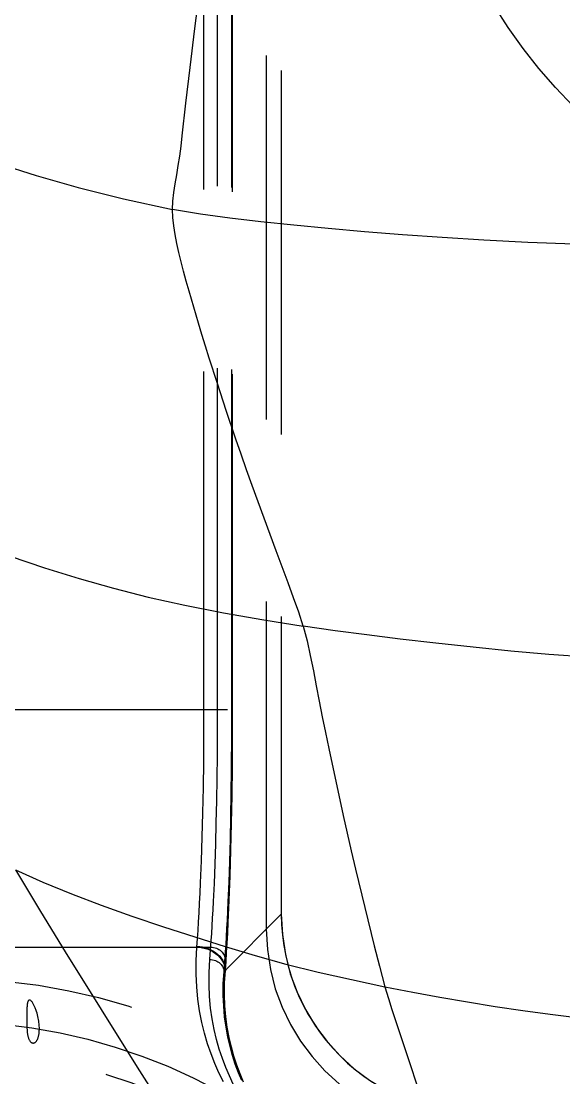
# Model space of a CAD drawing. Header units: inches. Extents: x 143011 to 144494, y -46023 to -44974.
# Drawn here: x 143753.25 to 143772.18, y -45223.39 to -45186.54 of the extents above; entities that cross this region are included whole.
import ezdxf

# ---------------------------------------------------------------- set-up
doc = ezdxf.new("R2010")
doc.units = ezdxf.units.IN
doc.header["$LTSCALE"] = 2
doc.header["$MEASUREMENT"] = 0
doc.linetypes.add('HIDDEN', pattern=[9.525, 6.35, -3.175])
doc.layers.get('0').update_dxf_attribs({"linetype": 'CONTINUOUS'})
for name, color, linetype in [('CAV-COR', 1, 'CONTINUOUS'), ('DEFAULT_2', 8, 'HIDDEN'), ('SP', 3, 'CONTINUOUS')]:
    doc.layers.add(name, color=color, linetype=linetype)

# ---------------------------------------------------------------- blocks, each defined once
blk = doc.blocks.new('20151030.171830')
at = {"color": 8, "linetype": 'HIDDEN'}
blk.add_circle((0, 0), 21.5, dxfattribs=at)
at = {"layer": 'SP', "linetype": 'HIDDEN'}
for radius in [20, 19]:
    blk.add_circle((0, 0), radius, dxfattribs=at)

msp = doc.modelspace()

# ---------------------------------------------------------------- linework, layer by layer
at = {"color": 8, "linetype": 'HIDDEN', "ltscale": 0.7}
msp.add_circle((143785.577, -45176.419), 18.5, dxfattribs=at)
at = {"layer": 'CAV-COR', "linetype": 'ByBlock'}
for p, q in [((143759.304, -45186.801), (143759.492, -45185.323)), ((143759.139, -45188.159), (143759.304, -45186.801)), ((143758.995, -45189.403), (143759.139, -45188.159)), ((143760.404, -45200.113), (143760.095, -45199.173)), ((143760.74, -45201.115), (143760.404, -45200.113)), ((143762.142, -45205.018), (143761.721, -45203.876)), ((143764.486, -45214.24), (143764.765, -45215.479)), ((143764.765, -45215.479), (143764.913, -45216.113)), ((143753.448, -45221.193), (143753.448, -45221.269)), ((143753.448, -45221.269), (143753.448, -45221.374)), ((143753.448, -45221.374), (143753.449, -45221.439)), ((143753.449, -45221.439), (143753.449, -45221.501)), ((143753.449, -45221.501), (143753.45, -45221.56)), ((143766.767, -45222.783), (143767.083, -45223.744))]:
    msp.add_line(p, q, dxfattribs=at)
for points in [[(143742.022, -45185.699), (143742.746, -45186.34), (143743.549, -45186.985), (143744.394, -45187.612), (143745.279, -45188.196), (143746.204, -45188.742), (143747.151, -45189.261), (143748.098, -45189.753), (143749.069, -45190.217), (143750.121, -45190.665), (143751.253, -45191.095), (143752.455, -45191.507), (143753.774, -45191.92), (143755.234, -45192.338), (143756.824, -45192.739), (143758.528, -45193.107)], [(143758.528, -45193.107), (143758.541, -45192.813), (143758.575, -45192.516), (143758.623, -45192.212), (143758.676, -45191.9), (143758.728, -45191.579), (143758.779, -45191.246), (143758.826, -45190.901), (143758.869, -45190.544), (143758.995, -45189.403)], [(143774.237, -45194.368), (143772.54, -45194.317), (143770.924, -45194.256), (143769.387, -45194.176), (143767.929, -45194.084), (143766.545, -45193.987), (143765.222, -45193.884), (143763.959, -45193.773), (143762.757, -45193.656), (143761.611, -45193.535), (143760.524, -45193.406), (143759.501, -45193.266), (143758.528, -45193.107)], [(143759.435, -45197.072), (143759.105, -45195.958), (143759.004, -45195.606), (143758.911, -45195.265), (143758.827, -45194.932), (143758.752, -45194.607), (143758.685, -45194.291), (143758.625, -45193.982), (143758.574, -45193.679), (143758.54, -45193.387), (143758.528, -45193.107)], [(143760.095, -45199.173), (143759.812, -45198.292), (143759.68, -45197.872), (143759.555, -45197.466), (143759.435, -45197.072)], [(143761.721, -45203.876), (143761.308, -45202.736), (143761.111, -45202.184), (143760.922, -45201.642), (143760.74, -45201.115)], [(143746.341, -45201.884), (143747.302, -45202.539), (143748.31, -45203.164), (143749.38, -45203.741), (143750.51, -45204.271), (143751.678, -45204.758), (143752.868, -45205.2), (143754.065, -45205.602), (143755.271, -45205.977), (143756.472, -45206.32), (143757.683, -45206.626), (143758.959, -45206.91), (143760.313, -45207.177), (143761.714, -45207.423), (143763.088, -45207.639)], [(143763.088, -45207.639), (143762.931, -45207.154), (143762.749, -45206.65), (143762.558, -45206.128), (143762.142, -45205.018)], [(143774.392, -45208.803), (143773.011, -45208.723), (143771.655, -45208.624), (143770.326, -45208.508), (143769.008, -45208.375), (143767.713, -45208.232), (143766.473, -45208.09), (143765.305, -45207.946), (143764.198, -45207.8), (143763.088, -45207.639)], [(143763.088, -45207.639), (143763.22, -45208.149), (143763.333, -45208.668), (143763.442, -45209.194), (143763.544, -45209.725), (143763.642, -45210.26), (143763.747, -45210.801), (143763.859, -45211.349), (143763.976, -45211.905), (143764.486, -45214.24)], [(143753.053, -45216.139), (143754.002, -45216.569), (143755.006, -45216.977), (143756.041, -45217.373), (143757.114, -45217.756), (143758.218, -45218.126), (143759.313, -45218.48), (143760.371, -45218.812), (143761.414, -45219.127), (143762.486, -45219.423), (143763.613, -45219.702), (143764.775, -45219.969), (143765.939, -45220.221)], [(143753.053, -45216.139), (143753.92, -45217.591), (143754.78, -45218.999), (143757.292, -45223.024)], [(143764.913, -45216.113), (143765.564, -45218.793), (143765.743, -45219.503), (143765.939, -45220.221)], [(143765.939, -45220.221), (143766.059, -45220.625), (143766.182, -45221.015), (143766.305, -45221.391), (143766.767, -45222.783)], [(143765.939, -45220.221), (143766.905, -45220.403), (143767.856, -45220.575), (143768.814, -45220.741), (143769.782, -45220.9), (143770.751, -45221.047), (143771.704, -45221.177), (143772.63, -45221.291), (143773.536, -45221.387), (143774.42, -45221.455)], [(143753.461, -45220.856), (143753.457, -45220.901), (143753.454, -45220.945), (143753.452, -45220.988), (143753.451, -45221.031), (143753.45, -45221.073), (143753.449, -45221.114), (143753.448, -45221.193)], [(143753.762, -45221.009), (143753.752, -45220.981), (143753.741, -45220.954), (143753.73, -45220.928), (143753.719, -45220.903), (143753.708, -45220.879), (143753.696, -45220.855), (143753.684, -45220.833), (143753.672, -45220.811), (143753.659, -45220.79), (143753.645, -45220.769), (143753.631, -45220.748), (143753.616, -45220.73), (143753.6, -45220.713), (143753.584, -45220.699), (143753.568, -45220.688), (143753.554, -45220.682), (143753.54, -45220.68), (143753.528, -45220.681), (143753.518, -45220.686), (143753.509, -45220.693), (143753.501, -45220.703), (143753.494, -45220.715), (143753.487, -45220.729), (143753.482, -45220.744), (143753.477, -45220.76), (143753.473, -45220.777), (143753.469, -45220.795), (143753.466, -45220.815), (143753.463, -45220.835), (143753.461, -45220.856)], [(143753.88, -45221.802), (143753.883, -45221.771), (143753.884, -45221.739), (143753.886, -45221.705), (143753.886, -45221.669), (143753.885, -45221.632), (143753.883, -45221.593), (143753.881, -45221.551), (143753.877, -45221.508), (143753.872, -45221.462), (143753.865, -45221.414), (143753.857, -45221.364), (143753.847, -45221.311), (143753.836, -45221.256), (143753.822, -45221.199), (143753.804, -45221.138), (143753.785, -45221.075), (143753.762, -45221.009)], [(143753.45, -45221.56), (143753.451, -45221.588), (143753.452, -45221.616), (143753.453, -45221.643), (143753.454, -45221.669), (143753.456, -45221.695), (143753.457, -45221.721), (143753.459, -45221.747), (143753.461, -45221.772), (143753.464, -45221.797), (143753.466, -45221.821), (143753.47, -45221.845), (143753.473, -45221.869), (143753.477, -45221.892), (143753.481, -45221.915), (143753.486, -45221.937), (143753.491, -45221.958), (143753.497, -45221.979), (143753.503, -45222.001), (143753.51, -45222.021), (143753.519, -45222.042), (143753.528, -45222.064), (143753.539, -45222.085), (143753.552, -45222.105), (143753.566, -45222.123), (143753.582, -45222.141), (143753.598, -45222.155), (143753.613, -45222.165), (143753.629, -45222.172), (143753.643, -45222.177), (143753.657, -45222.18), (143753.67, -45222.181), (143753.683, -45222.18), (143753.695, -45222.178), (143753.706, -45222.174), (143753.717, -45222.17), (143753.728, -45222.164), (143753.738, -45222.158), (143753.748, -45222.15), (143753.758, -45222.141), (143753.767, -45222.132), (143753.777, -45222.121), (143753.786, -45222.109), (143753.795, -45222.096), (143753.803, -45222.082), (143753.812, -45222.067), (143753.82, -45222.051), (143753.827, -45222.034), (143753.835, -45222.016), (143753.841, -45221.997), (143753.848, -45221.977), (143753.854, -45221.955), (143753.859, -45221.933), (143753.865, -45221.91), (143753.869, -45221.885), (143753.874, -45221.858), (143753.877, -45221.831), (143753.88, -45221.802)], [(143757.292, -45223.024), (143758.11, -45224.296), (143758.927, -45225.533), (143759.739, -45226.736), (143760.549, -45227.9)]]:
    msp.add_lwpolyline(points, dxfattribs=at)
at = {"layer": 'DEFAULT_2', "color": 8, "linetype": 'HIDDEN'}
for p, q in [((143759.625, -45211.456), (143759.628, -45148.459)), ((143760.1, -45211.345), (143760.102, -45148.434)), ((143760.6, -45211.386), (143760.601, -45148.434)), ((143760.624, -45211.548), (143760.626, -45148.459)), ((143761.8, -45149.633), (143761.8, -45218.205)), ((143762.324, -45150.157), (143762.324, -45217.681)), ((143747.748, -45210.541), (143760.626, -45210.541)), ((143759.618, -45212.369), (143759.625, -45211.456)), ((143760.095, -45212.149), (143760.1, -45211.345)), ((143760.59, -45212.649), (143760.6, -45211.386)), ((143760.617, -45212.55), (143760.624, -45211.548)), ((143759.606, -45213.271), (143759.618, -45212.369)), ((143760.086, -45212.946), (143760.095, -45212.149)), ((143760.579, -45213.48), (143760.59, -45212.649)), ((143760.604, -45213.543), (143760.617, -45212.55)), ((143760.073, -45213.731), (143760.086, -45212.946)), ((143759.589, -45214.153), (143759.606, -45213.271)), ((143760.565, -45214.294), (143760.579, -45213.48)), ((143760.057, -45214.495), (143760.073, -45213.731)), ((143760.587, -45214.514), (143760.604, -45213.543)), ((143759.567, -45215.005), (143759.589, -45214.153)), ((143760.038, -45215.234), (143760.057, -45214.495)), ((143760.547, -45215.085), (143760.565, -45214.294)), ((143760.566, -45215.451), (143760.587, -45214.514)), ((143759.541, -45215.819), (143759.567, -45215.005)), ((143760.015, -45215.942), (143760.038, -45215.234)), ((143760.526, -45215.845), (143760.547, -45215.085)), ((143760.539, -45216.347), (143760.566, -45215.451)), ((143759.989, -45216.613), (143760.015, -45215.942)), ((143760.502, -45216.57), (143760.526, -45215.845)), ((143760.509, -45217.192), (143760.539, -45216.347)), ((143760.474, -45217.253), (143760.502, -45216.57)), ((143762.324, -45217.681), (143760.325, -45219.68)), ((143759.374, -45218.832), (143759.397, -45218.538)), ((143748.731, -45218.832), (143759.859, -45218.832)), ((143760.325, -45219.68), (143760.377, -45219.003)), ((143760.372, -45219.657), (143760.374, -45219.631))]:
    msp.add_line(p, q, dxfattribs=at)
for points in [[(143759.397, -45218.538), (143759.418, -45218.254), (143759.438, -45217.952), (143759.457, -45217.634), (143759.476, -45217.3), (143759.494, -45216.95), (143759.51, -45216.587), (143759.541, -45215.819)], [(143759.826, -45219.266), (143759.878, -45218.6), (143759.895, -45218.354), (143759.912, -45218.095), (143759.929, -45217.823), (143759.945, -45217.538), (143759.96, -45217.241), (143759.989, -45216.613)], [(143760.374, -45219.631), (143760.396, -45219.337), (143760.417, -45219.025), (143760.437, -45218.695), (143760.456, -45218.345), (143760.475, -45217.976), (143760.509, -45217.192)], [(143760.377, -45219.003), (143760.395, -45218.745), (143760.412, -45218.474), (143760.428, -45218.188), (143760.444, -45217.889), (143760.474, -45217.253)], [(143762.324, -45217.681), (143762.334, -45218.049), (143762.362, -45218.414), (143762.41, -45218.775), (143762.476, -45219.135), (143762.562, -45219.492), (143762.666, -45219.843), (143762.788, -45220.188), (143762.928, -45220.527), (143763.086, -45220.858), (143763.26, -45221.179), (143763.452, -45221.492), (143763.659, -45221.793), (143763.881, -45222.082), (143764.119, -45222.361), (143764.37, -45222.625), (143764.635, -45222.877), (143764.913, -45223.114), (143765.203, -45223.337), (143765.504, -45223.544)], [(143760.303, -45223.533), (143760.149, -45223.221), (143760.005, -45222.897), (143759.873, -45222.558), (143759.753, -45222.206), (143759.646, -45221.84), (143759.554, -45221.458), (143759.476, -45221.061), (143759.415, -45220.649), (143759.373, -45220.22), (143759.353, -45219.774), (143759.353, -45219.311), (143759.374, -45218.832)], [(143759.374, -45218.832), (143759.476, -45218.838), (143759.577, -45218.854), (143759.676, -45218.878), (143759.772, -45218.91), (143759.864, -45218.95), (143759.95, -45218.997), (143760.031, -45219.052), (143760.104, -45219.112), (143760.17, -45219.179), (143760.228, -45219.251), (143760.276, -45219.327), (143760.315, -45219.406), (143760.345, -45219.488), (143760.364, -45219.572)], [(143759.376, -45218.804), (143759.478, -45218.811), (143759.58, -45218.827), (143759.679, -45218.851), (143759.775, -45218.883), (143759.867, -45218.923), (143759.953, -45218.971), (143760.034, -45219.025), (143760.108, -45219.086), (143760.174, -45219.153), (143760.231, -45219.224), (143760.279, -45219.3), (143760.318, -45219.38), (143760.347, -45219.462), (143760.366, -45219.546), (143760.372, -45219.657)], [(143759.859, -45218.832), (143759.911, -45218.835), (143759.961, -45218.843), (143760.011, -45218.855), (143760.059, -45218.871), (143760.105, -45218.891), (143760.148, -45218.915), (143760.189, -45218.942), (143760.225, -45218.973), (143760.258, -45219.006), (143760.287, -45219.042), (143760.311, -45219.08), (143760.331, -45219.12), (143760.345, -45219.161), (143760.355, -45219.204), (143760.359, -45219.246)], [(143760.649, -45223.611), (143760.512, -45223.326), (143760.384, -45223.029), (143760.267, -45222.719), (143760.16, -45222.396), (143760.064, -45222.059), (143759.982, -45221.707), (143759.913, -45221.341), (143759.858, -45220.96), (143759.821, -45220.562), (143759.804, -45220.146), (143759.806, -45219.714), (143759.826, -45219.266)], [(143759.826, -45219.266), (143759.877, -45219.269), (143759.928, -45219.277), (143759.977, -45219.289), (143760.025, -45219.305), (143760.071, -45219.325), (143760.115, -45219.349), (143760.155, -45219.376), (143760.192, -45219.407), (143760.225, -45219.44), (143760.253, -45219.476), (143760.278, -45219.514), (143760.297, -45219.554), (143760.312, -45219.595), (143760.321, -45219.637), (143760.325, -45219.68)], [(143760.944, -45223.491), (143760.827, -45223.213), (143760.719, -45222.922), (143760.621, -45222.618), (143760.534, -45222.302), (143760.458, -45221.972), (143760.395, -45221.629), (143760.347, -45221.271), (143760.314, -45220.897), (143760.298, -45220.506), (143760.301, -45220.1), (143760.325, -45219.68)], [(143761.007, -45223.541), (143760.884, -45223.254), (143760.772, -45222.955), (143760.671, -45222.643), (143760.581, -45222.32), (143760.504, -45221.982), (143760.44, -45221.631), (143760.391, -45221.266), (143760.358, -45220.886), (143760.343, -45220.49), (143760.347, -45220.08), (143760.372, -45219.657)]]:
    msp.add_lwpolyline(points, dxfattribs=at)
for centre, major_axis, start_param, end_param in [((143769.333, -45217.662), (-4.963, -4.963), -0.784029, 0.784029), ((143768.809, -45218.186), (4.963, 4.963), 2.357564, 3.925621)]:
    msp.add_ellipse(centre, major_axis=major_axis, ratio=0.997265, start_param=start_param, end_param=end_param, dxfattribs=at)

# ---------------------------------------------------------------- block references
at = {"layer": 'SP', "linetype": 'ByBlock', "ltscale": 0.3}
msp.add_blockref('20151030.171830', (143750.577, -45241.419), dxfattribs=at)

doc.saveas('drawing.dxf')
